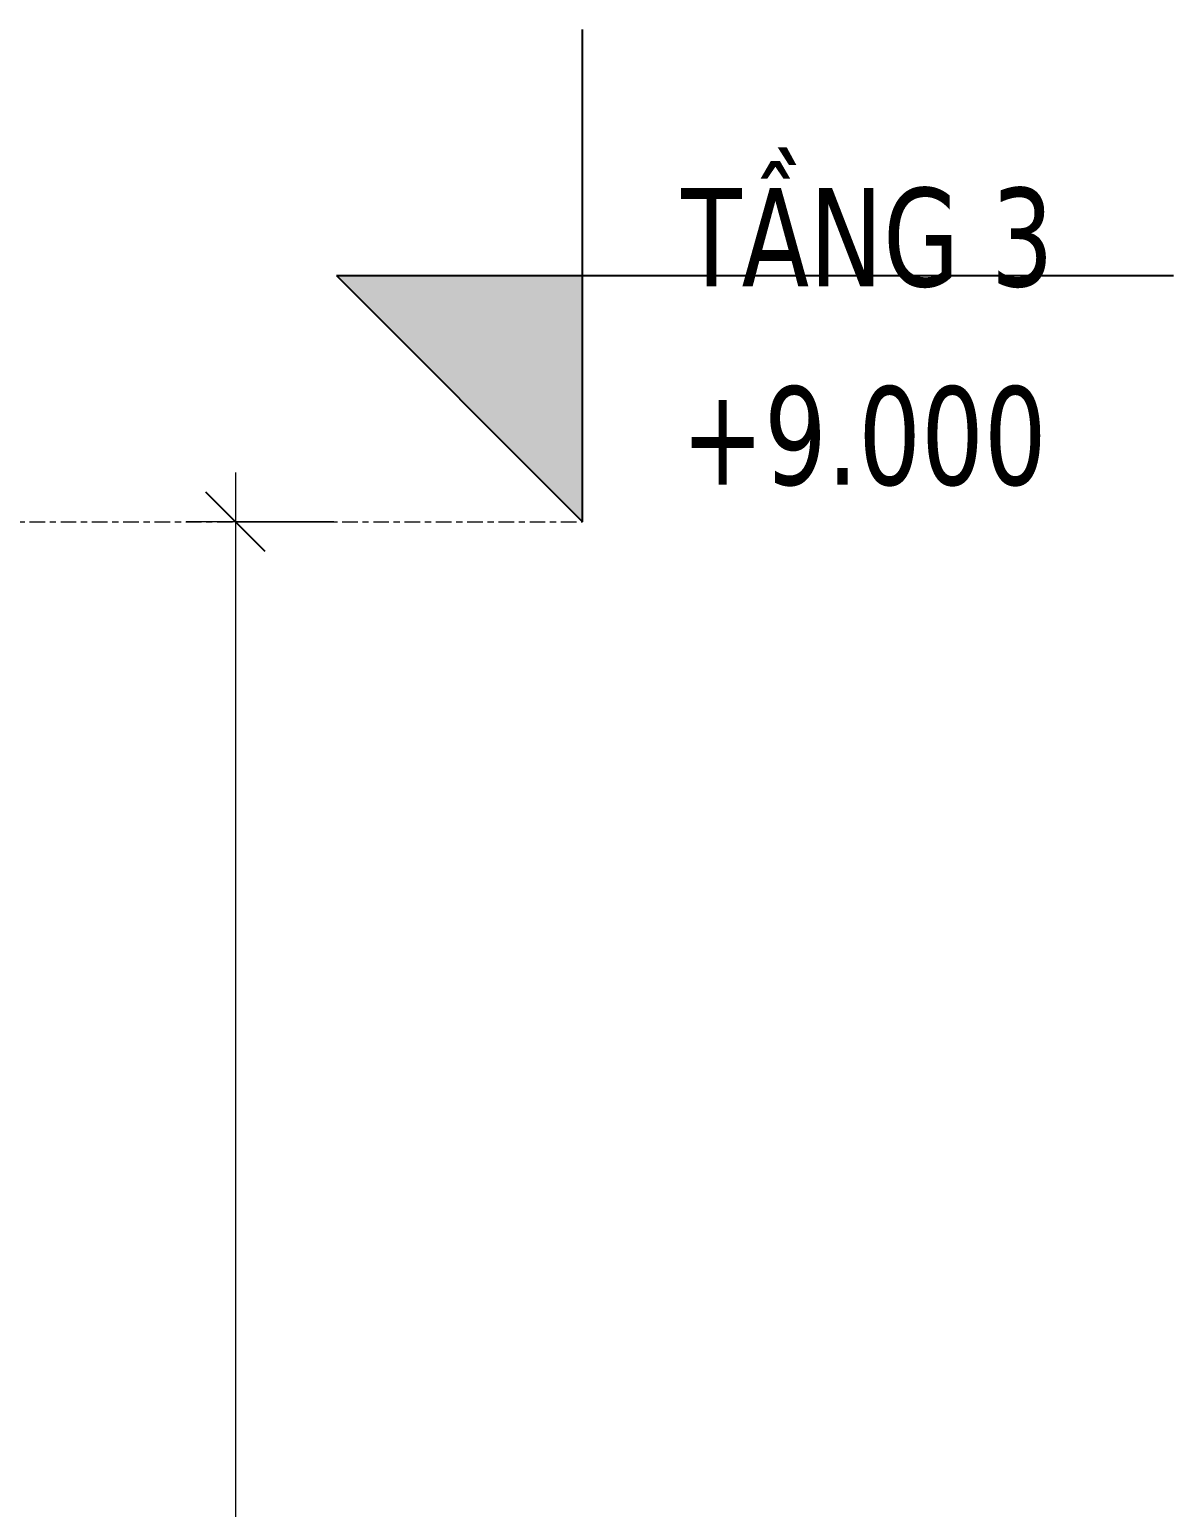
# Model space of a CAD drawing. Header units: millimetres. Extents: x 31499 to 223976, y 3719 to 80291.
# Drawn here: x 69062 to 70224, y 7998 to 9500 of the extents above; entities that cross this region are included whole.
import ezdxf

# ---------------------------------------------------------------- set-up
doc = ezdxf.new("R2010")
doc.units = ezdxf.units.MM
doc.linetypes.add('Centre', pattern=[31.75, 6.35, -4.7625, 15.875, -4.7625])
for name, color, linetype, lineweight in [('A-ANNO-DIMS', 211, 'Continuous', 9), ('A-ANNO-DIMS-50', 211, 'Continuous', 9), ('A-FLOR-LEVL', 51, 'Continuous', 9), ('A-FLOR-LEVL-1', 51, 'Continuous', 25), ('A-FLOR-LEVL-2', 51, 'Centre', 9)]:
    doc.layers.add(name, color=color, linetype=linetype, lineweight=lineweight)
doc.styles.add('Tahoma_B_1', font='tahomabd.ttf', dxfattribs={"width": 0.85, "height": 100})
doc.styles.add('UTM Avo', font='', dxfattribs={"width": 0.9, "height": 125})
doc.styles.get('UTM Avo').set_extended_font_data('UTM Avo')
doc.dimstyles.new('1_Dim_chi_tiet_2_5', dxfattribs={"dimscale": 304.8, "dimtxt": 124.912619, "dimasz": 0.19685, "dimexe": 0.164042, "dimexo": 0.0625, "dimgap": 0.016404, "dimtad": 1, "dimdec": 0, "dimrnd": 5, "dimzin": 0, "dimdsep": 46, "dimtxsty": 'UTM Avo', "dimblk1": 'OBLIQUE', "dimblk2": 'OBLIQUE', "dimsah": 1, "dimcen": 0.09, "dimdle": 0.164042, "dimazin": 0, "dimtfac": 1, "dimtdec": 4, "dimtix": 1, "dimtmove": 0, "dimatfit": 3, "dimfxl": 0.328084, "dimfxlon": 1, "dimtvp": 1, "dimtolj": 1, "dimtzin": 0, "dimarcsym": 2})

# ---------------------------------------------------------------- blocks, each defined once
blk = doc.blocks.new('Level - CAO ĐỘ LEVEL-350587-TKCS_CĂN HỘ LOẠI 2A - MẶT CẮT 2')
at = {"layer": 'A-FLOR-LEVL'}
blk.add_hatch(color=256, dxfattribs=at).paths.add_polyline_path([(43575.6, 5850), (43575.6, 5600), (43325.6, 5850)])
at = {"layer": 'A-FLOR-LEVL-1'}
for p, q in [((43575.6, 5600), (43575.6, 6100)), ((43325.6, 5850), (43575.6, 5600)), ((43325.6, 5850), (44175.6, 5850))]:
    blk.add_line(p, q, dxfattribs=at)
blk = doc.blocks.new('DIMBLOCK77-TKCS_CĂN HỘ LOẠI 2A - MẶT CẮT 2')
at = {"layer": 'A-ANNO-DIMS-50'}
for p, q in [((69271.5, 9050), (69271.5, 5550)), ((69371.5, 9000), (69221.5, 9000)), ((69271.5, 9000), (69371.5, 9000)), ((69371.5, 5600), (69221.5, 5600)), ((69271.5, 5600), (69371.5, 5600))]:
    blk.add_line(p, q, dxfattribs=at)
at = {"layer": 'A-ANNO-DIMS-50', "lineweight": 25}
for p, q in [((69271.5, 9000), (69241.5, 9030)), ((69271.5, 9000), (69301.5, 8970)), ((69271.5, 5600), (69241.5, 5630)), ((69271.5, 5600), (69301.5, 5570))]:
    blk.add_line(p, q, dxfattribs=at)
at = {"layer": 'A-ANNO-DIMS-50', "color": 0, "insert": (69109.2, 7128.8), "char_height": 125, "width": 410.824, "attachment_point": 1, "rotation": 90, "line_spacing_factor": 1.110334, "style": 'UTM Avo'}
blk.add_mtext('3400', dxfattribs=at)
blk = doc.blocks.new('_Oblique')
at = {"color": 0, "linetype": 'ByBlock', "lineweight": -2}
blk.add_line((-0.5, -0.5), (0.5, 0.5), dxfattribs=at)

msp = doc.modelspace()

# ---------------------------------------------------------------- linework, layer by layer
at = {"layer": 'A-FLOR-LEVL-2'}
msp.add_line((59018.2, 9000), (69624, 9000), dxfattribs=at)

# ---------------------------------------------------------------- block references
at = {"layer": 'A-FLOR-LEVL-1'}
msp.add_blockref('Level - CAO ĐỘ LEVEL-350587-TKCS_CĂN HỘ LOẠI 2A - MẶT CẮT 2', (26048.4, 3400), dxfattribs=at)

# ---------------------------------------------------------------- texts
at = {"layer": 'A-FLOR-LEVL', "char_height": 100, "line_spacing_factor": 0.996129, "style": 'Tahoma_B_1'}
for s, insert, width, attachment_point in [('\\pt510,1020,1530,2040,2550,3060,3570,4080,4590,5100,5610,6120,6630,7140,7650,8160,8670,9180,9690,10200,10710,11220,11730,12240,12750,13260,13770,14280,14790,15300,15810,16320;TẦNG 3', (69724.3, 9237.2), 452.625, 7), ('\\pt212.5,425,637.5,850,1062.5,1275,1487.5,1700,1912.5,2125,2337.5,2550,2762.5,2975,3187.5,3400,3612.5,3825,4037.5,4250,4462.5,4675,4887.5,5100,5312.5,5525,5737.5,5950,6162.5,6375,6587.5,6800;+9.000', (69724.3, 9137.5), 441.575, 1)]:
    msp.add_mtext(s, dxfattribs=dict(at, insert=insert, width=width, attachment_point=attachment_point))

# ---------------------------------------------------------------- dimensions: what is measured, and where the dimension line sits
at = {"layer": 'A-ANNO-DIMS'}
dim = msp.add_linear_dim(base=(69271.5, 5600), p1=(69371.5, 9000), p2=(69371.5, 5600), angle=90, dimstyle='1_Dim_chi_tiet_2_5', override={"dimpost": '<>', "dimfxl": 3400}, dxfattribs=at)
dim.commit()
dim.dimension.update_dxf_attribs({"geometry": 'DIMBLOCK77-TKCS_CĂN HỘ LOẠI 2A - MẶT CẮT 2', "text_midpoint": (69201.9, 7300)})

doc.saveas('drawing.dxf')
